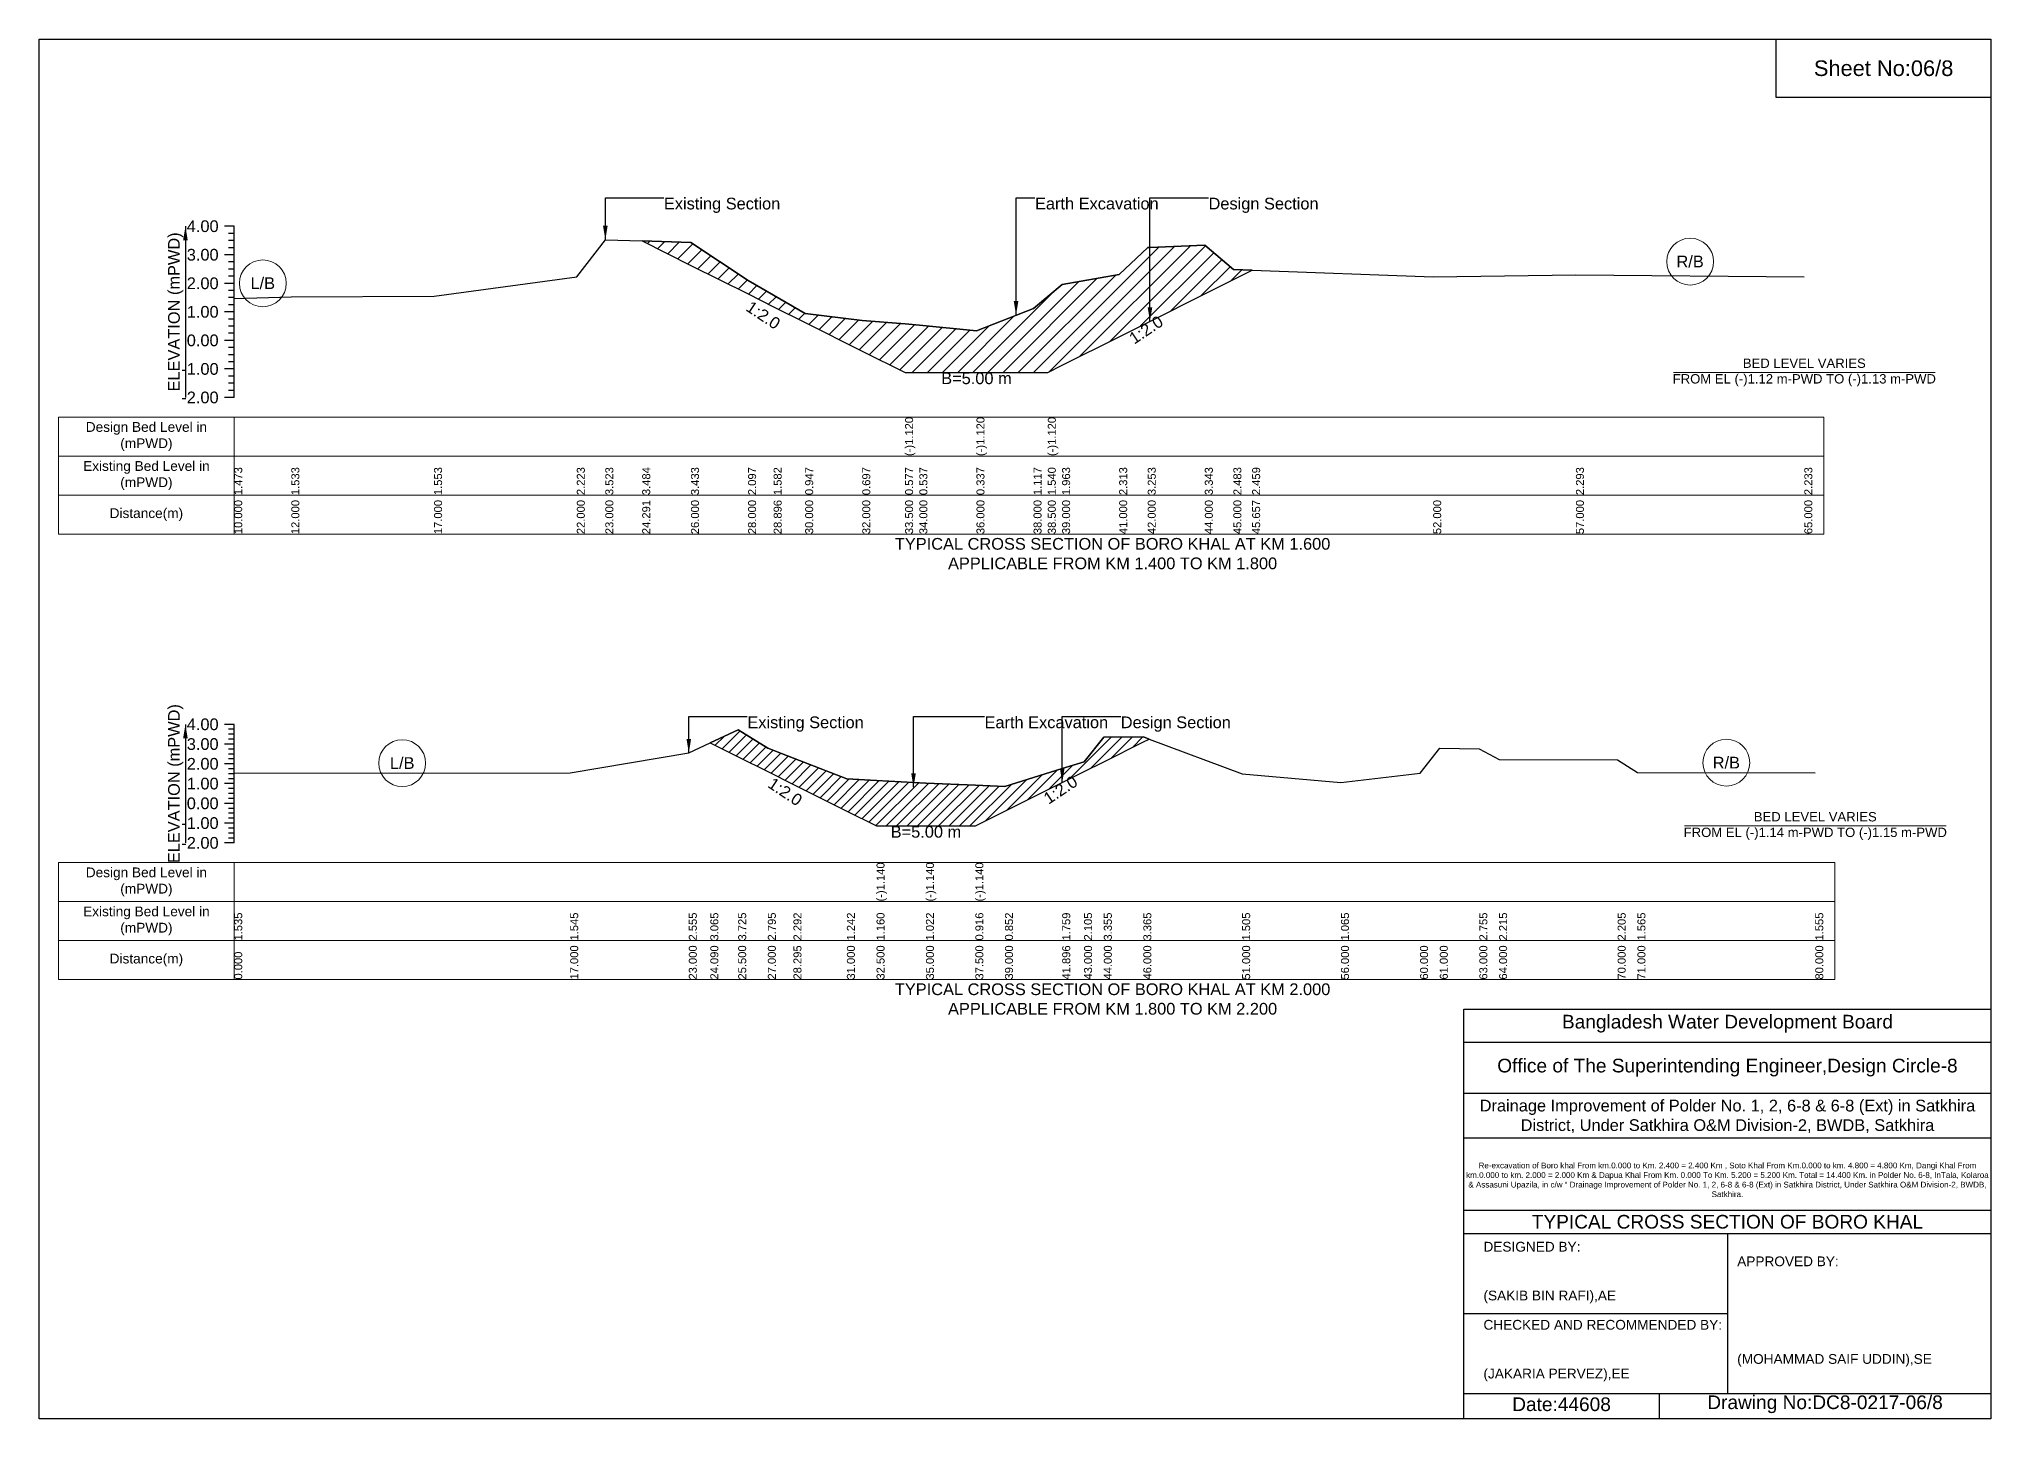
# Model space of a CAD drawing. Header units: inches. Extents: x 91000 to 218000, y -5656 to 30000.
# Drawn here: x 150000 to 158000, y 4344 to 10000 of the extents above; entities that cross this region are included whole.
import ezdxf

# ---------------------------------------------------------------- set-up
doc = ezdxf.new("R2010")
doc.units = ezdxf.units.IN
doc.header["$LTSCALE"] = 7
doc.header["$MEASUREMENT"] = 0
for name, color, linetype, lineweight in [('Cross section Data Border', 7, 'Continuous', 9), ('Cross Section Labels', 7, 'Continuous', 9), ('Existing_Bed_Level for Xsection', 7, 'Continuous', 25)]:
    doc.layers.add(name, color=color, linetype=linetype, lineweight=lineweight)
doc.styles.get("Standard").update_dxf_attribs({"font": 'arial.ttf'})
doc.dimstyles.get("Standard").update_dxf_attribs({"dimtxt": 0.18, "dimasz": 0.18, "dimexe": 0.18, "dimexo": 0.0625, "dimgap": 0.09, "dimtad": 0, "dimtih": 1, "dimtoh": 1, "dimdec": 4, "dimzin": 0, "dimdsep": 46, "dimtxsty": 'Standard', "dimcen": 0.09, "dimadec": 0, "dimazin": 0, "dimtfac": 1, "dimtdec": 4, "dimtofl": 0, "dimtmove": 0, "dimatfit": 3, "dimfxl": 1, "dimtolj": 1, "dimtzin": 0, "dimarcsym": 0})

msp = doc.modelspace()

# ---------------------------------------------------------------- hatches: boundary and pattern name
at = {"layer": 'Existing_Bed_Level for Xsection'}
h = msp.add_hatch(dxfattribs=at)
h.set_pattern_fill('ANSI31', color=256, scale=351, style=0)
h.paths.add_polyline_path([(152472.1, 9172.2), (152672, 9072.3), (152906, 8955.3), (153010.8, 8902.9), (153140, 8838.3), (153374, 8721.3), (153549.5, 8633.5), (153608, 8633.5), (153842, 8633.5), (154076, 8633.5), (154134.5, 8633.5), (154193, 8662.8), (154427, 8779.8), (154544, 8838.3), (154553.2, 8842.9), (154778, 8955.3), (154895, 9013.8), (154971.9, 9052.2), (154895, 9055.1), (154778, 9155.7), (154553.2, 9145.6), (154544, 9145.2), (154427, 9035.2), (154193, 8994.2), (154134.5, 8944.8), (154076, 8895.3), (153842, 8804), (153608, 8827.4), (153549.5, 8832.1), (153374, 8846.1), (153140, 8875.4), (153010.8, 8949.7), (152906, 9009.9), (152672, 9166.2)])
h = msp.add_hatch(dxfattribs=at)
h.set_pattern_fill('ANSI31', color=256, scale=243, style=0)
h.paths.add_polyline_path([(152751.3, 7115.3), (152865.5, 7058.1), (152987, 6997.4), (153091.9, 6945), (153311, 6835.4), (153432.5, 6774.6), (153635, 6774.6), (153837.5, 6774.6), (153959, 6835.4), (154193.6, 6952.7), (154283, 6997.4), (154364, 7037.9), (154526, 7118.9), (154549.7, 7130.7), (154526, 7139.6), (154364, 7138.7), (154283, 7037.5), (154193.6, 7009.5), (153959, 6936), (153837.5, 6941.2), (153635, 6949.8), (153432.5, 6960.9), (153311, 6967.6), (153091.9, 7052.7), (152987, 7093.4), (152865.5, 7168.7)])

# ---------------------------------------------------------------- linework, layer by layer
for points in [[(150000, 10000), (158000, 10000), (158000, 4344), (150000, 4344)], [(157120, 10000), (158000, 10000), (158000, 9760), (157120, 9760)]]:
    msp.add_lwpolyline(points, close=True)
for points in [[(155840, 4344), (155840, 6024), (158000, 6024)], [(155840, 5888), (158000, 5888)], [(155840, 5680), (158000, 5680)], [(155840, 5496), (158000, 5496)], [(155840, 5200), (158000, 5200)], [(155840, 5104), (158000, 5104)], [(156920, 5104), (156920, 4448)], [(155840, 4776), (156920, 4776)], [(155840, 4448), (158000, 4448)], [(156640, 4448), (156640, 4344)]]:
    msp.add_lwpolyline(points)
at = {"layer": 'Cross section Data Border'}
for points in [[(150080, 8450.6), (157315, 8450.6), (157315, 7970.6), (150080, 7970.6)], [(150080, 6625), (157360, 6625), (157360, 6145), (150080, 6145)]]:
    msp.add_lwpolyline(points, close=True, dxfattribs=at)
for points in [[(150800, 8450.6), (150800, 7970.6)], [(150080, 8290.6), (157315, 8290.6)], [(150080, 8130.6), (157315, 8130.6)], [(150800, 6625), (150800, 6145)], [(150080, 6465), (157360, 6465)], [(150080, 6305), (157360, 6305)]]:
    msp.add_lwpolyline(points, dxfattribs=at)
at = {"layer": 'Cross Section Labels'}
for points in [[(156699.2, 8633.5), (157770.8, 8633.5)], [(156744.2, 6774.6), (157815.8, 6774.6)]]:
    msp.add_lwpolyline(points, dxfattribs=at)
for centre in [(156767, 9087.8), (150917, 8998.9), (151488.5, 7032.2), (156915.5, 7033.8)]:
    msp.add_circle(centre, 96, dxfattribs=at)
at = {"layer": 'Existing_Bed_Level for Xsection'}
for points in [[(150800, 9232.6), (150760, 9232.6)], [(150800, 9203.3), (150776, 9203.3)], [(150800, 8530.6), (150800, 8647.6), (150800, 8764.6), (150800, 8881.6), (150800, 8998.6), (150800, 9115.6), (150800, 9232.6)], [(150800, 9174.1), (150776, 9174.1)], [(150800, 9144.8), (150776, 9144.8)], [(150800, 8936.9), (151034, 8943.9), (151619, 8946.3), (152204, 9024.7), (152321, 9176.8), (152472.1, 9172.2), (152672, 9166.2), (152906, 9009.9), (153010.8, 8949.7), (153140, 8875.4), (153374, 8846.1), (153549.5, 8832.1), (153549.5, 8832.1), (153608, 8827.4), (153842, 8804), (153842, 8804), (154076, 8895.3), (154134.5, 8944.8), (154134.5, 8944.8), (154193, 8994.2), (154427, 9035.2), (154544, 9145.2), (154553.2, 9145.6), (154778, 9155.7), (154895, 9055.1), (154971.9, 9052.2), (155714, 9024.7), (156299, 9032.9), (157235, 9025.8)], [(150800, 9115.6), (150760, 9115.6)], [(150800, 9086.3), (150776, 9086.3)], [(150800, 9057.1), (150776, 9057.1)], [(150800, 8998.6), (150760, 8998.6)], [(150800, 9027.8), (150776, 9027.8)], [(150800, 8969.3), (150776, 8969.3)], [(150800, 8881.6), (150760, 8881.6)], [(150800, 8940.1), (150776, 8940.1)], [(150800, 8910.8), (150776, 8910.8)], [(150800, 8852.3), (150776, 8852.3)], [(150800, 8823.1), (150776, 8823.1)], [(150800, 8764.6), (150760, 8764.6)], [(150800, 8793.8), (150776, 8793.8)], [(150800, 8735.3), (150776, 8735.3)], [(150800, 8647.6), (150760, 8647.6)], [(150800, 8706.1), (150776, 8706.1)], [(150800, 8676.8), (150776, 8676.8)], [(150800, 8618.3), (150776, 8618.3)], [(150800, 8589.1), (150776, 8589.1)], [(150800, 8530.6), (150760, 8530.6)], [(150800, 8559.8), (150776, 8559.8)], [(150800, 7191), (150760, 7191)], [(150800, 7170.7), (150776, 7170.7)], [(150800, 7150.5), (150776, 7150.5)], [(150800, 7130.2), (150776, 7130.2)], [(150800, 6705), (150800, 6786), (150800, 6867), (150800, 6948), (150800, 7029), (150800, 7110), (150800, 7191)], [(150800, 6991.3), (152177, 6992.1), (152663, 7073.9), (152751.3, 7115.3), (152865.5, 7168.7), (152987, 7093.4), (153091.9, 7052.7), (153311, 6967.6), (153432.5, 6960.9), (153432.5, 6960.9), (153635, 6949.8), (153635, 6949.8), (153837.5, 6941.2), (153837.5, 6941.2), (153959, 6936), (154193.6, 7009.5), (154283, 7037.5), (154364, 7138.7), (154526, 7139.6), (154549.7, 7130.7), (154931, 6988.9), (155336, 6953.3), (155660, 6991.3), (155741, 7093.4), (155903, 7090.1), (155984, 7046.4), (156470, 7045.6), (156551, 6993.8), (157280, 6992.9)], [(150800, 7110), (150760, 7110)], [(150800, 7089.7), (150776, 7089.7)], [(150800, 7069.5), (150776, 7069.5)], [(150800, 7049.2), (150776, 7049.2)], [(150800, 7029), (150760, 7029)], [(150800, 7008.7), (150776, 7008.7)], [(150800, 6988.5), (150776, 6988.5)], [(150800, 6968.2), (150776, 6968.2)], [(150800, 6948), (150760, 6948)], [(150800, 6927.7), (150776, 6927.7)], [(150800, 6907.5), (150776, 6907.5)], [(150800, 6887.2), (150776, 6887.2)], [(150800, 6867), (150760, 6867)], [(150800, 6846.7), (150776, 6846.7)], [(150800, 6826.5), (150776, 6826.5)], [(150800, 6806.2), (150776, 6806.2)], [(150800, 6786), (150760, 6786)], [(150800, 6765.7), (150776, 6765.7)], [(150800, 6745.5), (150776, 6745.5)], [(150800, 6725.2), (150776, 6725.2)], [(150800, 6705), (150760, 6705)]]:
    msp.add_lwpolyline(points, dxfattribs=at)
for points in [[(152472.1, 9172.2), (152672, 9072.3), (152906, 8955.3), (153010.8, 8902.9), (153140, 8838.3), (153374, 8721.3), (153549.5, 8633.5), (153549.5, 8633.5), (153608, 8633.5), (153842, 8633.5), (153842, 8633.5), (154076, 8633.5), (154134.5, 8633.5), (154134.5, 8633.5), (154193, 8662.8), (154427, 8779.8), (154544, 8838.3), (154553.2, 8842.9), (154778, 8955.3), (154895, 9013.8), (154971.9, 9052.2), (154971.9, 9052.2), (154971.9, 9052.2), (154895, 9055.1), (154778, 9155.7), (154553.2, 9145.6), (154544, 9145.2), (154427, 9035.2), (154193, 8994.2), (154134.5, 8944.8), (154134.5, 8944.8), (154076, 8895.3), (153842, 8804), (153842, 8804), (153608, 8827.4), (153549.5, 8832.1), (153549.5, 8832.1), (153374, 8846.1), (153140, 8875.4), (153010.8, 8949.7), (152906, 9009.9), (152672, 9166.2)], [(152751.3, 7115.3), (152751.3, 7115.3), (152865.5, 7058.1), (152987, 6997.4), (153091.9, 6945), (153311, 6835.4), (153432.5, 6774.6), (153432.5, 6774.6), (153635, 6774.6), (153635, 6774.6), (153837.5, 6774.6), (153837.5, 6774.6), (153959, 6835.4), (154193.6, 6952.7), (154283, 6997.4), (154364, 7037.9), (154526, 7118.9), (154549.7, 7130.7), (154549.7, 7130.7), (154549.7, 7130.7), (154526, 7139.6), (154364, 7138.7), (154283, 7037.5), (154193.6, 7009.5), (153959, 6936), (153837.5, 6941.2), (153837.5, 6941.2), (153635, 6949.8), (153635, 6949.8), (153432.5, 6960.9), (153432.5, 6960.9), (153311, 6967.6), (153091.9, 7052.7), (152987, 7093.4), (152865.5, 7168.7), (152751.3, 7115.3)]]:
    msp.add_lwpolyline(points, close=True, dxfattribs=at)

# ---------------------------------------------------------------- texts
at = {"attachment_point": 5}
for s, insert, char_height in [('Sheet No:06/8', (157560, 9880), 64), ('Bangladesh Water Development Board', (156920, 5964), 56), ('Office of The Superintending Engineer,Design Circle-8', (156920, 5784), 56)]:
    msp.add_mtext(s, dxfattribs=dict(at, insert=insert, char_height=char_height))
for s, insert, char_height, width, attachment_point in [('Drainage Improvement of Polder No. 1, 2, 6-8 & 6-8 (Ext) in Satkhira District, Under Satkhira O&M Division-2, BWDB, Satkhira', (156920, 5584), 48, 2240, 5), ('Re-excavation of Boro khal From km.0.000 to Km. 2.400 = 2.400 Km , Soto Khal From Km.0.000 to km. 4.800 = 4.800 Km, Dangi Khal From km.0.000 to km. 2.000 = 2.000 Km & Dapua Khal From Km. 0.000 To Km. 5.200 = 5.200 Km. Total = 14.400 Km. in Polder No. 6-8, InTala, Kolaroa & Assasuni Upazila, in c/w “ Drainage Improvement of Polder No. 1, 2, 6-8 & 6-8 (Ext) in Satkhira District, Under Satkhira O&M Division-2, BWDB, Satkhira.', (156920, 5324), 23.565, 2160, 5), ('TYPICAL CROSS SECTION OF BORO KHAL', (156920, 5152), 56, 2240, 5), ('DESIGNED BY:^J^J^J(SAKIB BIN RAFI),AE', (155920, 4944), 40, 1120, 4), ('APPROVED BY:^J^J^J^J^J^J(MOHAMMAD SAIF UDDIN),SE', (156960, 4784), 40, 1120, 4), ('CHECKED AND RECOMMENDED BY:^J^J^J(JAKARIA PERVEZ),EE', (155920, 4624), 40, 1120, 4), ('Date:44608', (156240, 4404), 56, 1120, 5), ('Drawing No:DC8-0217-06/8', (157320, 4404), 56, 1760, 5)]:
    msp.add_mtext(s, dxfattribs=dict(insert=insert, char_height=char_height, width=width, attachment_point=attachment_point))
at = {"layer": 'Cross section Data Border', "char_height": 40, "width": 640, "attachment_point": 5}
for s, insert in [('Design Bed Level in (mPWD)', (150440, 8370.6)), ('Existing Bed Level in (mPWD)', (150440, 8210.6)), ('Distance(m)', (150440, 8050.6)), ('Design Bed Level in (mPWD)', (150440, 6545)), ('Existing Bed Level in (mPWD)', (150440, 6385)), ('Distance(m)', (150440, 6225))]:
    msp.add_mtext(s, dxfattribs=dict(at, insert=insert))
at = {"layer": 'Cross Section Labels'}
for s, insert, char_height, attachment_point in [('Existing Section', (152561, 9349.6), 48, 1), ('Earth Excavation', (154082, 9349.6), 48, 1), ('Design Section', (154793.2, 9349.6), 48, 1), ('R/B', (156767, 9087.8), 48, 5), ('L/B', (150917, 8998.9), 48, 5), ('BED LEVEL VARIES ^JFROM EL (-)1.12 m-PWD TO (-)1.13 m-PWD', (157235, 8633.5), 38.4, 5), ('B=5.00 m', (153842, 8633.5), 48, 2), ('TYPICAL CROSS SECTION OF BORO KHAL AT KM 1.600^JAPPLICABLE FROM KM 1.400 TO KM 1.800', (154400, 7890.6), 48, 5), ('Existing Section', (152903, 7223.4), 48, 1), ('Earth Excavation', (153875, 7223.4), 48, 1), ('Design Section', (154433.6, 7223.4), 48, 1), ('L/B', (151488.5, 7032.2), 48, 5), ('R/B', (156915.5, 7033.8), 48, 5), ('BED LEVEL VARIES ^JFROM EL (-)1.14 m-PWD TO (-)1.15 m-PWD', (157280, 6774.6), 38.4, 5), ('B=5.00 m', (153635, 6774.6), 48, 2), ('TYPICAL CROSS SECTION OF BORO KHAL AT KM 2.000^JAPPLICABLE FROM KM 1.800 TO KM 2.200', (154400, 6065), 48, 5)]:
    msp.add_mtext(s, dxfattribs=dict(at, insert=insert, char_height=char_height, attachment_point=attachment_point))
at = {"layer": 'Cross Section Labels', "char_height": 48, "attachment_point": 2}
for insert, rotation in [((152981.6, 8888.3), 326.30993), ((154523.9, 8828.3), 33.69007), ((153071.6, 6934.8), 326.30993), ((154173.3, 6942.6), 33.69007)]:
    msp.add_mtext('1:2.0', dxfattribs=dict(at, insert=insert, rotation=rotation))
at = {"layer": 'Existing_Bed_Level for Xsection', "rotation": 90}
for s, insert, char_height, attachment_point in [('ELEVATION (mPWD)', (150560, 8881.6), 48, 5), ('(-)1.120', (153549.5, 8290.6), 32.8, 1), ('(-)1.120', (153842, 8290.6), 32.8, 1), ('(-)1.120', (154134.5, 8290.6), 32.8, 1), ('1.473', (150800, 8130.6), 32.8, 1), ('1.533', (151034, 8130.6), 32.8, 1), ('1.553', (151619, 8130.6), 32.8, 1), ('2.223', (152204, 8130.6), 32.8, 1), ('3.523', (152321, 8130.6), 32.8, 1), ('3.484', (152472.1, 8130.6), 32.8, 1), ('3.433', (152672, 8130.6), 32.8, 1), ('2.097', (152906, 8130.6), 32.8, 1), ('1.582', (153010.8, 8130.6), 32.8, 1), ('0.947', (153140, 8130.6), 32.8, 1), ('0.697', (153374, 8130.6), 32.8, 1), ('0.577', (153549.5, 8130.6), 32.8, 1), ('0.537', (153608, 8130.6), 32.8, 1), ('0.337', (153842, 8130.6), 32.8, 1), ('1.117', (154076, 8130.6), 32.8, 1), ('1.540', (154134.5, 8130.6), 32.8, 1), ('1.963', (154193, 8130.6), 32.8, 1), ('2.313', (154427, 8130.6), 32.8, 1), ('3.253', (154544, 8130.6), 32.8, 1), ('3.343', (154778, 8130.6), 32.8, 1), ('2.483', (154895, 8130.6), 32.8, 1), ('2.459', (154971.9, 8130.6), 32.8, 1), ('2.293', (156299, 8130.6), 32.8, 1), ('2.233', (157235, 8130.6), 32.8, 1), ('10.000', (150800, 7970.6), 32.8, 1), ('12.000', (151034, 7970.6), 32.8, 1), ('17.000', (151619, 7970.6), 32.8, 1), ('22.000', (152204, 7970.6), 32.8, 1), ('23.000', (152321, 7970.6), 32.8, 1), ('24.291', (152472.1, 7970.6), 32.8, 1), ('26.000', (152672, 7970.6), 32.8, 1), ('28.000', (152906, 7970.6), 32.8, 1), ('28.896', (153010.8, 7970.6), 32.8, 1), ('30.000', (153140, 7970.6), 32.8, 1), ('32.000', (153374, 7970.6), 32.8, 1), ('33.500', (153549.5, 7970.6), 32.8, 1), ('34.000', (153608, 7970.6), 32.8, 1), ('36.000', (153842, 7970.6), 32.8, 1), ('38.000', (154076, 7970.6), 32.8, 1), ('38.500', (154134.5, 7970.6), 32.8, 1), ('39.000', (154193, 7970.6), 32.8, 1), ('41.000', (154427, 7970.6), 32.8, 1), ('42.000', (154544, 7970.6), 32.8, 1), ('44.000', (154778, 7970.6), 32.8, 1), ('45.000', (154895, 7970.6), 32.8, 1), ('45.657', (154971.9, 7970.6), 32.8, 1), ('52.000', (155714, 7970.6), 32.8, 1), ('57.000', (156299, 7970.6), 32.8, 1), ('65.000', (157235, 7970.6), 32.8, 1), ('ELEVATION (mPWD)', (150560, 6948), 48, 5), ('(-)1.140', (153432.5, 6465), 32.8, 1), ('(-)1.140', (153635, 6465), 32.8, 1), ('(-)1.140', (153837.5, 6465), 32.8, 1), ('1.535', (150800, 6305), 32.8, 1), ('1.545', (152177, 6305), 32.8, 1), ('2.555', (152663, 6305), 32.8, 1), ('3.065', (152751.3, 6305), 32.8, 1), ('3.725', (152865.5, 6305), 32.8, 1), ('2.795', (152987, 6305), 32.8, 1), ('2.292', (153091.9, 6305), 32.8, 1), ('1.242', (153311, 6305), 32.8, 1), ('1.160', (153432.5, 6305), 32.8, 1), ('1.022', (153635, 6305), 32.8, 1), ('0.916', (153837.5, 6305), 32.8, 1), ('0.852', (153959, 6305), 32.8, 1), ('1.759', (154193.6, 6305), 32.8, 1), ('2.105', (154283, 6305), 32.8, 1), ('3.355', (154364, 6305), 32.8, 1), ('3.365', (154526, 6305), 32.8, 1), ('1.505', (154931, 6305), 32.8, 1), ('1.065', (155336, 6305), 32.8, 1), ('2.755', (155903, 6305), 32.8, 1), ('2.215', (155984, 6305), 32.8, 1), ('2.205', (156470, 6305), 32.8, 1), ('1.565', (156551, 6305), 32.8, 1), ('1.555', (157280, 6305), 32.8, 1), ('0.000', (150800, 6145), 32.8, 1), ('17.000', (152177, 6145), 32.8, 1), ('23.000', (152663, 6145), 32.8, 1), ('24.090', (152751.3, 6145), 32.8, 1), ('25.500', (152865.5, 6145), 32.8, 1), ('27.000', (152987, 6145), 32.8, 1), ('28.295', (153091.9, 6145), 32.8, 1), ('31.000', (153311, 6145), 32.8, 1), ('32.500', (153432.5, 6145), 32.8, 1), ('35.000', (153635, 6145), 32.8, 1), ('37.500', (153837.5, 6145), 32.8, 1), ('39.000', (153959, 6145), 32.8, 1), ('41.896', (154193.6, 6145), 32.8, 1), ('43.000', (154283, 6145), 32.8, 1), ('44.000', (154364, 6145), 32.8, 1), ('46.000', (154526, 6145), 32.8, 1), ('51.000', (154931, 6145), 32.8, 1), ('56.000', (155336, 6145), 32.8, 1), ('60.000', (155660, 6145), 32.8, 1), ('61.000', (155741, 6145), 32.8, 1), ('63.000', (155903, 6145), 32.8, 1), ('64.000', (155984, 6145), 32.8, 1), ('70.000', (156470, 6145), 32.8, 1), ('71.000', (156551, 6145), 32.8, 1), ('80.000', (157280, 6145), 32.8, 1)]:
    msp.add_mtext(s, dxfattribs=dict(at, insert=insert, char_height=char_height, attachment_point=attachment_point))
at = {"layer": 'Existing_Bed_Level for Xsection', "char_height": 48, "attachment_point": 6}
for s, insert in [('4.00', (150736, 9232.6)), ('3.00', (150736, 9115.6)), ('2.00', (150736, 8998.6)), ('1.00', (150736, 8881.6)), ('0.00', (150736, 8764.6)), ('-1.00', (150736, 8647.6)), ('-2.00', (150736, 8530.6)), ('4.00', (150736, 7191)), ('3.00', (150736, 7110)), ('2.00', (150736, 7029)), ('1.00', (150736, 6948)), ('0.00', (150736, 6867)), ('-1.00', (150736, 6786)), ('-2.00', (150736, 6705))]:
    msp.add_mtext(s, dxfattribs=dict(at, insert=insert))

# ---------------------------------------------------------------- leaders
at = {"layer": 'Cross Section Labels', "annotation_type": 0, "has_hookline": 1, "hookline_direction": 0}
for points, text_width in [([(152321, 9176.8), (152321, 9349.6), (152560.9, 9349.6)], 467.2), ([(154004.3, 8868.3), (154004.3, 9349.6), (154081.9, 9349.6)], 497), ([(154553.2, 8842.9), (154553.2, 9349.6), (154793.1, 9349.6)], 441.2), ([(152663, 7073.9), (152663, 7223.4), (152902.9, 7223.4)], 467.2), ([(153584.1, 6933.1), (153584.1, 7223.4), (153874.9, 7223.4)], 497), ([(154193.6, 6952.7), (154193.6, 7223.4), (154433.5, 7223.4)], 441.2)]:
    msp.add_leader(points, dimstyle='Standard', override={"dimasz": 57.6}, dxfattribs=dict(at, text_width=text_width))
at = {"layer": 'Existing_Bed_Level for Xsection'}
for points in [[(150600, 9232.6), (150600, 8530.6)], [(150600, 7191), (150600, 6705)]]:
    msp.add_leader(points, dimstyle='Standard', override={"dimasz": 57.6}, dxfattribs=at)

doc.saveas('drawing.dxf')
